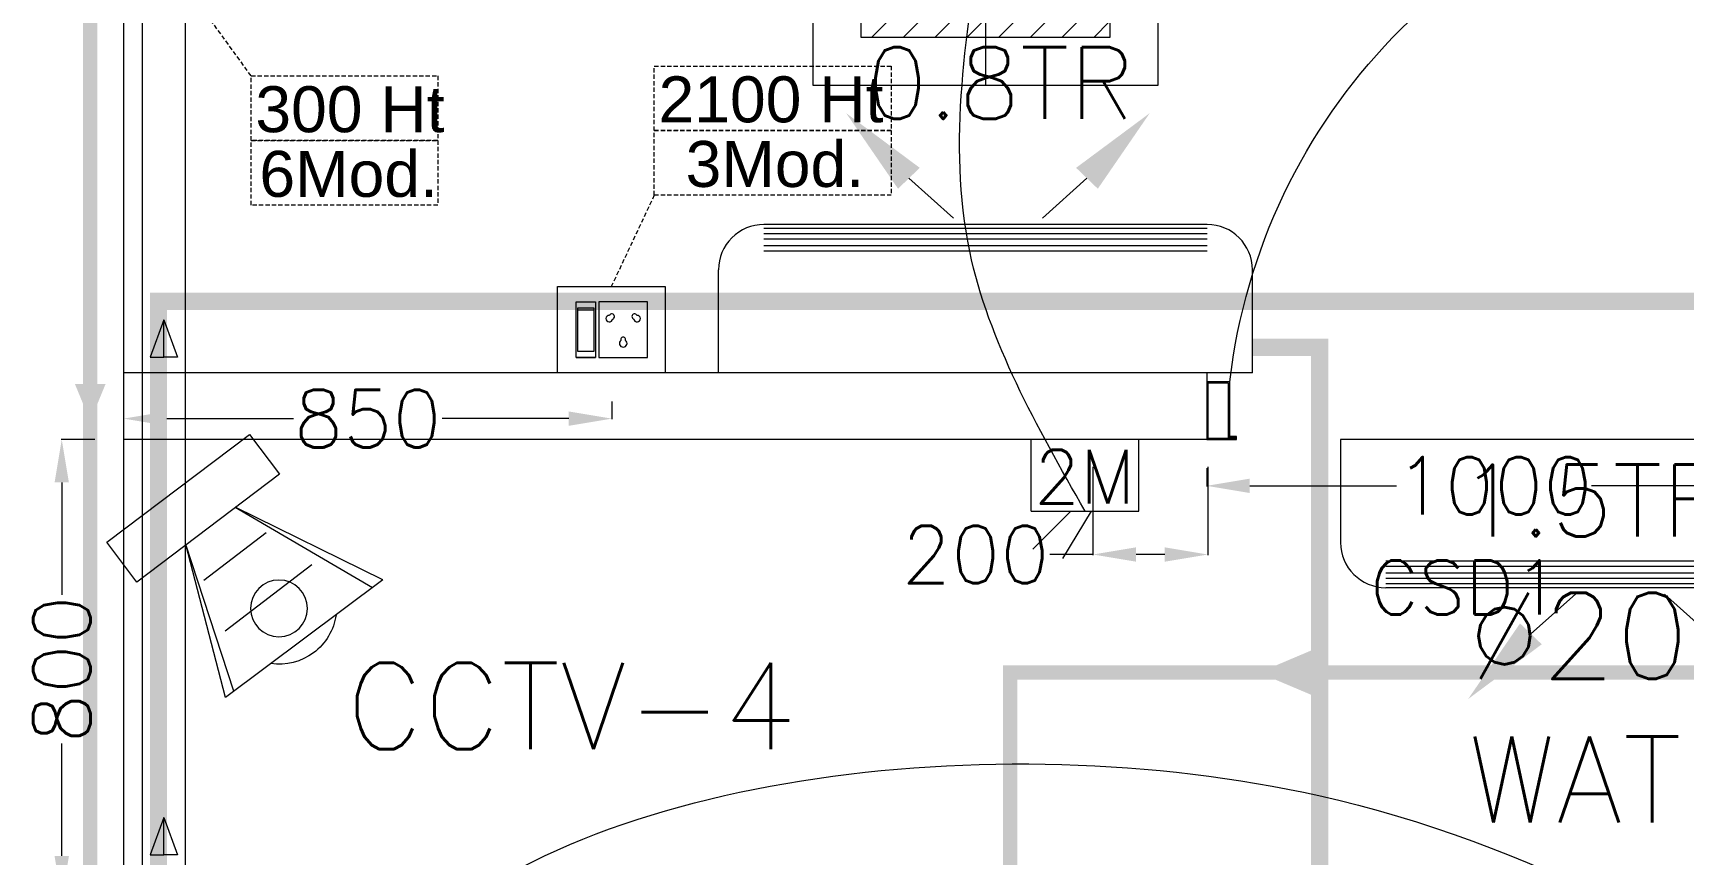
# Model space of a CAD drawing. Extents: x 3505867 to 4040009, y -660366 to -590408.
# Drawn here: x 3514926 to 3517798, y -598963 to -597532 of the extents above; entities that cross this region are included whole.
import ezdxf

# ---------------------------------------------------------------- set-up
doc = ezdxf.new("R2010")
doc.units = 0
doc.header["$LTSCALE"] = 6
doc.header["$MEASUREMENT"] = 0
for name, pattern in [('1', [0]), ('CONTINU', [0]), ('DASHED2', [0.375, 0.25, -0.125])]:
    doc.linetypes.add(name, pattern=pattern)
doc.layers.get('0').update_dxf_attribs({"linetype": 'CONTINUOUS', "lineweight": 0})
doc.layers.get('Defpoints').update_dxf_attribs({"linetype": 'CONTINUOUS', "lineweight": 0})
for name, color, linetype, lineweight in [('1200 Door', 144, 'CONTINUOUS', 0), ('DIM', 7, 'CONTINUOUS', 0), ('ELE 36W EMERGENCY LIGHT', 5, 'CONTINUOUS', 0), ('ELE- DBS', 1, 'CONTINUOUS', 0), ('ELE-2M UPS P.SB', 3, 'CONTINUOUS', 0), ('ELE-36W EMERGENCY  LED LIGHT', 7, 'CONTINUOUS', 0), ('ELE-CABLE TRAY', 31, 'CONTINUOUS', 0), ('ELE. DB', 1, 'CONTINUOUS', 0), ('FA-FIRE TEXT', 7, 'CONTINUOUS', 0), ('HVAC_HI-WALL_1.5TR', 5, 'CONTINUOUS', 0), ('LV.CC CEMARA', 66, 'CONTINUOUS', 0), ('M HVAC HIGH WALL UNIT', 3, 'CONTINUOUS', 0), ('MEP_HVAC_DRAIN_PIPE', 7, 'CONTINUOUS', 0), ('MEP_HVAC_TEXT', 7, 'CONTINUOUS', 0), ('MEP_HVAC_VRF_COPPER_PIPE', 6, 'CONTINUOUS', 0), ('PHE-SP', 1, 'CONTINUOUS', 0), ('phe-text', 1, 'CONTINUOUS', 0), ('PL- WASTE PIPE', 6, 'CONTINUOUS', 0), ('PL-SOFT  WATER SUPPLY PIPE', 162, 'CONTINUOUS', 0), ('PL-SOIL PIPE', 1, 'CONTINUOUS', 0), ('PL-WATER PIPING', 1, 'CONTINUOUS', 0), ('Single Leaf Door', 4, 'CONTINUOUS', 0), ('TEXT', 5, 'CONTINUOUS', 0), ('WALL', 10, 'CONTINUOUS', 0)]:
    doc.layers.add(name, color=color, linetype=linetype, lineweight=lineweight)
for name, color, linetype, lineweight, true_color in [('CFT_LOOPING', 7, '1', 0, 0xd6d600), ('ELE-6A AC SOCKET', 7, 'CONTINUOUS', 0, 0x00ceb6), ('ELE-LIGHTING WIRING', 7, 'CONTINUOUS', 0, 0x63d7b6)]:
    doc.layers.add(name, color=color, linetype=linetype, lineweight=lineweight, true_color=true_color)
doc.layers.add('FA-LOOPING', color=200, linetype='CONTINUOUS')
doc.styles.add('ROMANS', font='romans.shx')
doc.styles.get("Standard").update_dxf_attribs({"font": 'SIMPLEX'})
doc.styles.add('VERDANA', font='verdana.ttf')
doc.dimstyles.new('AEPL1', dxfattribs={"dimtxt": 100, "dimasz": 75, "dimexe": 1.25, "dimexo": 50, "dimtad": 0, "dimdec": 0, "dimtxsty": 'ROMANS', "dimcen": 2.5, "dimclrd": 7, "dimclre": 7, "dimadec": 0, "dimazin": 0, "dimtfac": 1, "dimtdec": 0, "dimtmove": 0, "dimatfit": 3, "dimfxl": 1, "dimlwd": 0, "dimlwe": 0, "dimarcsym": 0})

# ---------------------------------------------------------------- blocks, each defined once
blk = doc.blocks.new('*D609')
at = {"layer": 'Defpoints', "color": 0, "linetype": 'ByBlock', "transparency": 16777216}
for p in [(-26825, 15699.2), (-25825, 15699.2), (-25825, 15618.3)]:
    blk.add_point(p, dxfattribs=at)
at = {"layer": 'DIM', "color": 7, "linetype": 'ByBlock', "lineweight": 0, "transparency": 16777216}
for p, q in [((-26825, 15649.2), (-26825, 15617.1)), ((-25825, 15649.2), (-25825, 15617.1)), ((-26750, 15618.3), (-26494.7, 15618.3)), ((-25900, 15618.3), (-26155.3, 15618.3))]:
    blk.add_line(p, q, dxfattribs=at)
at = {"layer": 'DIM', "color": 7, "linetype": 'ByBlock', "transparency": 16777216}
for points in [[(-26750, 15630.8), (-26750, 15605.8), (-26825, 15618.3)], [(-25900, 15630.8), (-25900, 15605.8), (-25825, 15618.3)]]:
    blk.add_solid(points, dxfattribs=at)
at = {"layer": 'DIM', "color": 0, "linetype": 'ByBlock', "transparency": 16777216, "insert": (-26325, 15618.3), "char_height": 100, "attachment_point": 5, "style": 'ROMANS'}
blk.add_mtext('1000', dxfattribs=at)
blk = doc.blocks.new('1000x2100x100 SD')
at = {"layer": 'Single Leaf Door'}
for points in [[(44.2, 338.9), (49.1, 338.9), (49.1, 635.4), (44.2, 635.4)], [(87.8, 635.4), (82.8, 635.4), (82.8, 338.9), (87.8, 338.9)]]:
    blk.add_hatch(color=6, dxfattribs=at).paths.add_polyline_path(points)
at = {"layer": 'Single Leaf Door', "color": 8}
for p, q in [((44.2, 100), (44.2, 1004.2)), ((44.2, 1004.2), (87.8, 1004.2)), ((66, 635.4), (66, 1004.2)), ((87.8, 1004.2), (87.8, 100)), ((44.2, 948.7), (31.7, 948.7)), ((44.2, 948.7), (44.2, 926.8)), ((29.8, 946.7), (29.8, 928.8)), ((31.7, 926.8), (44.2, 926.8)), ((66, 100), (66, 338.9)), ((0, 100), (0, 0)), ((40.2, 100), (0, 100)), ((2, 98), (2, 2)), ((38.2, 98), (2, 98)), ((38.2, 3), (38.2, 98)), ((40.2, 5), (40.2, 100)), ((87.8, 100), (44.2, 100)), ((959.8, 5), (959.8, 100)), ((959.8, 100), (1000, 100)), ((961.8, 3), (961.8, 98)), ((961.8, 98), (998, 98)), ((998, 98), (998, 2)), ((1000, 100), (1000, 0)), ((0, 0), (40.2, 0)), ((2, 2), (40.2, 2)), ((50.1, 3), (38.2, 3)), ((52.1, 5), (40.2, 5)), ((40.2, 2), (50.1, 2)), ((40.2, 0), (52.1, 0)), ((50.1, 2), (50.1, 3)), ((52.1, 0), (52.1, 5)), ((947.9, 5), (959.8, 5)), ((947.9, 0), (947.9, 5)), ((959.8, 0), (947.9, 0)), ((949.9, 3), (961.8, 3)), ((949.9, 2), (949.9, 3)), ((959.8, 2), (949.9, 2)), ((998, 2), (959.8, 2)), ((1000, 0), (959.8, 0))]:
    blk.add_line(p, q, dxfattribs=at)
at = {"layer": 'Single Leaf Door', "color": 6}
for p, q in [((87.8, 635.4), (44.2, 635.4)), ((44.2, 635.4), (44.2, 338.9)), ((49.1, 338.9), (49.1, 635.4)), ((82.8, 338.9), (82.8, 635.4)), ((87.8, 338.9), (87.8, 635.4)), ((44.2, 338.9), (87.8, 338.9))]:
    blk.add_line(p, q, dxfattribs=at)
at = {"layer": 'Single Leaf Door', "color": 6, "ltscale": 100}
blk.add_line((82.8, 635.4), (82.8, 338.9), dxfattribs=at)
at = {"layer": 'Single Leaf Door', "color": 6}
for points in [[(44.2, 635.4), (44.2, 338.9), (49.1, 338.9), (49.1, 635.4), (44.2, 635.4)], [(87.8, 635.4), (87.8, 338.9), (82.8, 338.9), (82.8, 635.4), (87.8, 635.4)]]:
    blk.add_lwpolyline(points, dxfattribs=at)
at = {"layer": 'Single Leaf Door', "ltscale": 5000}
blk.add_lwpolyline([(44.2, 635.4), (44.2, 338.9), (49.1, 338.9), (49.1, 635.4), (44.2, 635.4)], dxfattribs=at)
at = {"layer": 'Single Leaf Door', "color": 8}
for centre, radius, start, end in [((-69.3, -19.8), 1036, 6.6418, 81.2791), ((31.7, 946.7), 1.98, 90, 180), ((29.8, 937.7), 3.72, 90, 270), ((31.7, 928.8), 1.98, 180, 270)]:
    blk.add_arc(centre, radius, start, end, dxfattribs=at)
blk = doc.blocks.new('EQ2WE')
at = {"layer": 'ELE-6A AC SOCKET', "lineweight": 0}
for p, q in [((-98.7, 169.5), (-215.4, 169.5)), ((-215.4, 169.5), (-215.4, 36.3)), ((-98.7, 36.3), (-98.7, 169.5)), ((-91, 36.3), (-91, 169.5)), ((-91, 169.5), (-44.6, 169.5)), ((-44.6, 169.5), (-91, 169.5)), ((-44.6, 169.5), (-44.6, 36.3)), ((-44.6, 169.5), (-44.6, 36.3)), ((-87.1, 50.8), (-87.1, 155)), ((-87.1, 155), (-48.5, 155)), ((-48.5, 155), (-48.5, 50.8)), ((-48.5, 55.5), (-87.1, 55.5)), ((-48.5, 50.8), (-87.1, 50.8)), ((-215.4, 36.3), (-98.7, 36.3)), ((-44.6, 36.3), (-91, 36.3))]:
    blk.add_line(p, q, dxfattribs=at)
blk.add_lwpolyline([(0, 0), (-257.3, 0), (-257.3, 205.9), (0, 205.9)], close=True, dxfattribs=at)
for centre, radius, start, end in [((-157.1, 135.8), 9.08, 307.1584, 232.8416), ((-157.1, 126.7), 5.79, 161.4031, 18.5969), ((-190.3, 76.9), 7.83, 5.2689, 272.51), ((-123.8, 76.9), 7.83, 267.49, 174.7311), ((-184.2, 71.6), 6.31, 202.6838, 75.0951), ((-130, 71.6), 6.31, 104.9049, 337.3162)]:
    blk.add_arc(centre, radius, start, end, dxfattribs=at)
blk = doc.blocks.new('*D449')
at = {"layer": 'Defpoints', "color": 0, "linetype": 'ByBlock', "transparency": 16777216}
for p in [(5095, 15580), (5944.8, 15580), (5095, 15500.1)]:
    blk.add_point(p, dxfattribs=at)
at = {"layer": 'ELE-CABLE TRAY', "color": 7, "linetype": 'ByBlock', "lineweight": 0, "transparency": 16777216}
for p, q in [((5095, 15530), (5095, 15498.9)), ((5944.8, 15530), (5944.8, 15498.9)), ((5170, 15500.1), (5390.7, 15500.1)), ((5869.8, 15500.1), (5649.1, 15500.1))]:
    blk.add_line(p, q, dxfattribs=at)
at = {"layer": 'ELE-CABLE TRAY', "color": 7, "linetype": 'ByBlock', "transparency": 16777216}
for points in [[(5170, 15512.6), (5170, 15487.6), (5095, 15500.1)], [(5869.8, 15487.6), (5869.8, 15512.6), (5944.8, 15500.1)]]:
    blk.add_solid(points, dxfattribs=at)
at = {"layer": 'ELE-CABLE TRAY', "color": 0, "linetype": 'ByBlock', "transparency": 16777216, "insert": (5519.9, 15500.1), "char_height": 100, "attachment_point": 5, "style": 'ROMANS'}
blk.add_mtext('850', dxfattribs=at)
blk = doc.blocks.new('A$C0B1B3CFA')
at = {"layer": 'PHE-SP'}
h = blk.add_hatch(color=7, dxfattribs=at)
h.dxf.hatch_style = 1
h.paths.add_polyline_path([(-0.0495, 0.0226), (-0.0495, 0), (0.0124, 0)])
at = {"layer": 'PHE-SP', "color": 7}
for points in [[(-0.0495, 0), (0.0124, 0), (-0.0495, 0.0226), (-0.0495, 0)], [(-0.0495, 0), (0.0124, 0), (-0.0495, -0.0226), (-0.0495, 0)]]:
    blk.add_lwpolyline(points, dxfattribs=at)
blk = doc.blocks.new('Z$W@#3BD47561')
at = {"layer": 'PHE-SP', "xscale": 49.00933755098914, "yscale": 49.00933755098914, "zscale": 49.00933755098914, "rotation": 270}
blk.add_blockref('A$C0B1B3CFA', (0, 0), dxfattribs=at)
blk = doc.blocks.new('Z$W@#4AA511D8')
at = {"layer": 'phe-text', "linetype": 'ByBlock', "lineweight": -2, "ltscale": 0.5, "xscale": 0.0244727334018079, "yscale": 0.0244727334018079, "zscale": 0.0244727334018079, "rotation": 270}
blk.add_blockref('Z$W@#3BD47561', (0.0148, 0), dxfattribs=at)
blk = doc.blocks.new('ETWER')
at = {"layer": 'PL- WASTE PIPE', "linetype": 'ByBlock', "lineweight": 0, "ltscale": 5}
for p, q in [((5127.7, 11893.8), (5127.7, 16523.3)), ((5202.7, 11893.8), (5202.7, 16523.3))]:
    blk.add_line(p, q, dxfattribs=at)
at = {"layer": 'PL-SOFT  WATER SUPPLY PIPE', "color": 3, "const_width": 25}
blk.add_lwpolyline([(8160.3, 17235), (5652.1, 17235), (5652.1, 17136.1), (5036.9, 17136.1), (5036.9, 11234.7), (5659.5, 11234.7), (5659.5, 11165.1), (6444, 11165.1)], dxfattribs=at)
at = {"layer": 'PL-WATER PIPING', "color": 61}
blk.add_lwpolyline([(5036.9, 15560.3, 53.3, 0, 0), (5036.9, 15495.5, 0, 0, 0)], format="xyseb", dxfattribs=at)
at = {"layer": 'PL-SOIL PIPE', "color": 1, "linetype": 'Continuous', "xscale": 876.8658294741393, "yscale": 876.8658294741393, "zscale": 876.8658294741393, "rotation": 270.129995499921}
for p in [(5165, 15671.9), (5165, 14806)]:
    blk.add_blockref('Z$W@#4AA511D8', p, dxfattribs=at)
at = {"layer": 'PL-SOFT  WATER SUPPLY PIPE', "color": 5, "insert": (7433.9, 15197.2), "char_height": 150, "width": 1899.144, "attachment_point": 1}
blk.add_mtext('%%c20MM RAW WATER PIPE', dxfattribs=at)
blk = doc.blocks.new('ELE.EMERGENCY 40W LED LIGHT')
at = {"layer": 'ELE-36W EMERGENCY  LED LIGHT'}
h = blk.add_hatch(dxfattribs=at)
h.set_pattern_fill('ANSI31', color=5, scale=300, style=0)
h.paths.add_polyline_path([(-207.7, -207.7), (-207.7, 207.7), (207.7, 207.7), (207.7, -207.7)])
for p, q in [((0, 288), (0, -288)), ((-288, 0), (288, 0))]:
    blk.add_line(p, q, dxfattribs=at)
for points in [[(-288, -288), (-288, 288), (288, 288), (288, -288)], [(-207.7, -207.7), (-207.7, 207.7), (207.7, 207.7), (207.7, -207.7)]]:
    blk.add_lwpolyline(points, close=True, dxfattribs=at)
blk = doc.blocks.new('2M UPS SB')
at = {"layer": 'ELE-2M UPS P.SB', "color": 3}
for p, q in [((-133.8, 160), (-69.3, 265.2)), ((-88.2, 160), (-3.4, 244.9)), ((-240, 160), (-240, 0)), ((0, 160), (-240, 160)), ((0, 160), (0, 0))]:
    blk.add_line(p, q, dxfattribs=at)
blk.add_text('2M', height=120, rotation=180, dxfattribs=at).set_placement((-6, 143))
blk = doc.blocks.new('*D529')
at = {"layer": 'Defpoints', "color": 0, "linetype": 'ByBlock', "transparency": 16777216}
for p in [(-20763, 15701.2), (-20563, 15701.2), (-20763, 15498.8)]:
    blk.add_point(p, dxfattribs=at)
at = {"layer": 'ELE-CABLE TRAY', "color": 7, "linetype": 'ByBlock', "lineweight": 0, "transparency": 16777216}
for p, q in [((-20763, 15651.2), (-20763, 15497.6)), ((-20563, 15651.2), (-20563, 15497.6)), ((-20763, 15498.8), (-20838, 15498.8)), ((-20638, 15498.8), (-20688, 15498.8))]:
    blk.add_line(p, q, dxfattribs=at)
at = {"layer": 'ELE-CABLE TRAY', "color": 7, "linetype": 'ByBlock', "transparency": 16777216}
for points in [[(-20688, 15511.3), (-20688, 15486.3), (-20763, 15498.8)], [(-20638, 15486.3), (-20638, 15511.3), (-20563, 15498.8)]]:
    blk.add_solid(points, dxfattribs=at)
at = {"layer": 'ELE-CABLE TRAY', "color": 0, "linetype": 'ByBlock', "transparency": 16777216, "insert": (-20967.2, 15498.8), "char_height": 100, "attachment_point": 5, "style": 'ROMANS'}
blk.add_mtext('200', dxfattribs=at)
blk = doc.blocks.new('CC CEMARA')
at = {"layer": 'LV.CC CEMARA', "linetype": 'ByBlock'}
for p, q in [((239.6, -66.6), (64.7, -12.2)), ((232.1, -75.7), (64.7, -12.2)), ((46.7, -104.5), (105.3, -34.9)), ((94.5, -242.4), (18.6, -67.1)), ((18.6, -67.1), (104.2, -230.6)), ((81.3, -159.1), (162.8, -62.4)), ((94.5, -242.4), (239.6, -66.6))]:
    blk.add_line(p, q, dxfattribs=at)
blk.add_lwpolyline([(110.8, 42.8), (66.4, 79.7), (-66.4, -79.7), (-22, -116.7)], close=True, dxfattribs=at)
blk.add_circle((133.5, -123.5), 32.9, dxfattribs=at)
blk.add_arc((131.6, -123.6), 66.7, 275.3702, 5.5412, dxfattribs=at)
blk = doc.blocks.new('*D316')
at = {"layer": 'Defpoints', "color": 0, "linetype": 'ByBlock', "transparency": 16777216}
for p in [(-22557.7, 15699.2), (-22450, 15699.2), (-22450, 14899.1)]:
    blk.add_point(p, dxfattribs=at)
at = {"layer": 'ELE-CABLE TRAY', "color": 7, "linetype": 'ByBlock', "lineweight": 0, "transparency": 16777216}
for p, q in [((-22500, 15699.2), (-22558.9, 15699.2)), ((-22557.7, 15624.2), (-22557.7, 15428.4)), ((-22557.7, 14974.1), (-22557.7, 15170)), ((-22500, 14899.1), (-22558.9, 14899.1))]:
    blk.add_line(p, q, dxfattribs=at)
at = {"layer": 'ELE-CABLE TRAY', "color": 7, "linetype": 'ByBlock', "transparency": 16777216}
for points in [[(-22545.2, 15624.2), (-22570.2, 15624.2), (-22557.7, 15699.2)], [(-22570.2, 14974.1), (-22545.2, 14974.1), (-22557.7, 14899.1)]]:
    blk.add_solid(points, dxfattribs=at)
at = {"layer": 'ELE-CABLE TRAY', "color": 0, "linetype": 'ByBlock', "transparency": 16777216, "insert": (-22557.7, 15299.2), "char_height": 100, "attachment_point": 5, "rotation": 90, "style": 'ROMANS'}
blk.add_mtext('800', dxfattribs=at)
blk = doc.blocks.new('DSFREWR')
at = {"layer": 'FA-LOOPING', "linetype": 'ByBlock', "const_width": 25}
blk.add_lwpolyline([(-13398.3, 16264.7), (-15987, 16264.7), (-15987, 15293.2), (-20907, 15293.2), (-20907, 13574.2), (-17185, 13574.2), (-17185, 11719.1), (-8068.5, 11719.1)], dxfattribs=at)
at = {"layer": 'FA-LOOPING', "color": 200, "linetype": 'CONTINU'}
blk.add_lwpolyline([(-20379.3, 15293.2, 80.4, 0, 0), (-20474.2, 15293.2, 0, 0, 0)], format="xyseb", dxfattribs=at)
blk = doc.blocks.new('HI WALL SPLIT AC UNIT 1.5TR')
at = {"layer": 'HVAC_HI-WALL_1.5TR', "color": 7, "lineweight": 5}
for p, q in [((1295285.1, -129882.4), (1295362.7, -129951.6)), ((1295595, -129882.4), (1295517.4, -129951.6))]:
    blk.add_line(p, q, dxfattribs=at)
at = {"layer": 'HVAC_HI-WALL_1.5TR', "color": 5, "lineweight": 5}
for p, q in [((1295076, -129962.8), (1295847.5, -129962.8)), ((1294997.2, -130220.8), (1294997.2, -130041.6)), ((1295926.2, -130220.8), (1295926.2, -130041.6)), ((1294997.2, -130220.8), (1295926.2, -130220.8))]:
    blk.add_line(p, q, dxfattribs=at)
at = {"layer": 'HVAC_HI-WALL_1.5TR', "color": 8, "lineweight": 5}
for p, q in [((1295076, -129969.7), (1295847.5, -129969.7)), ((1295076, -129979), (1295847.5, -129979)), ((1295076, -129988.2), (1295847.5, -129988.2)), ((1295076, -129999.8), (1295847.5, -129999.8)), ((1295076, -130009), (1295847.5, -130009))]:
    blk.add_line(p, q, dxfattribs=at)
at = {"layer": 'HVAC_HI-WALL_1.5TR', "color": 5, "lineweight": 5}
for centre, start, end in [((1295076, -130041.6), 90, 180), ((1295847.5, -130041.6), 0, 90)]:
    blk.add_arc(centre, 78.8, start, end, dxfattribs=at)
at = {"layer": 'HVAC_HI-WALL_1.5TR', "color": 7, "lineweight": 5}
for points in [[(1295304, -129864.2), (1295266.2, -129900.6), (1295175.9, -129769)], [(1295576.1, -129864.2), (1295613.9, -129900.6), (1295704.2, -129769)]]:
    blk.add_solid(points, dxfattribs=at)
blk = doc.blocks.new('HI WALL SPLIT AC UNIT')
at = {"layer": 'M HVAC HIGH WALL UNIT', "lineweight": 5}
for p, q in [((955021.3, -147903.8), (955950.3, -147903.8)), ((955021.3, -147903.8), (955021.3, -148083)), ((955950.3, -147903.8), (955950.3, -148083)), ((955100.1, -148161.8), (955871.6, -148161.8))]:
    blk.add_line(p, q, dxfattribs=at)
at = {"layer": 'M HVAC HIGH WALL UNIT', "color": 8, "lineweight": 5}
for p, q in [((955100.1, -148115.6), (955871.6, -148115.6)), ((955100.1, -148124.8), (955871.6, -148124.8)), ((955100.1, -148136.4), (955871.6, -148136.4)), ((955100.1, -148145.6), (955871.6, -148145.6)), ((955100.1, -148154.9), (955871.6, -148154.9))]:
    blk.add_line(p, q, dxfattribs=at)
at = {"layer": 'M HVAC HIGH WALL UNIT', "color": 7, "lineweight": 5}
for p, q in [((955309.2, -148242.2), (955386.8, -148173)), ((955619.1, -148242.2), (955541.5, -148173))]:
    blk.add_line(p, q, dxfattribs=at)
at = {"layer": 'M HVAC HIGH WALL UNIT', "lineweight": 5}
for centre, start, end in [((955100.1, -148083), 180, 270), ((955871.6, -148083), 270, 0)]:
    blk.add_arc(centre, 78.8, start, end, dxfattribs=at)
at = {"layer": 'M HVAC HIGH WALL UNIT', "color": 7, "lineweight": 5}
for points in [[(955328.1, -148260.4), (955290.3, -148224), (955199.9, -148355.6)], [(955600.2, -148260.4), (955638, -148224), (955728.3, -148355.6)]]:
    blk.add_solid(points, dxfattribs=at)
blk = doc.blocks.new('CIVIL IVF')
at = {"layer": 'WALL', "color": 8, "linetype": 'ByBlock'}
for p, q in [((-28710, 17415.2), (-28710, 11450.2)), ((-28710, 17415.2), (-28710, 11450.2)), ((-26825, 15815.2), (-28710, 15815.2)), ((-26825, 15699.2), (-28710, 15699.2))]:
    blk.add_line(p, q, dxfattribs=at)
at = {"layer": 'WALL', "color": 8, "lineweight": 0}
blk.add_line((-26825, 15815.2), (-26825, 15699.2), dxfattribs=at)
at = {"layer": 'Single Leaf Door', "color": 8, "xscale": -1}
blk.add_blockref('1000x2100x100 SD', (-25825, 15699.2), dxfattribs=at)
at = {"layer": '1200 Door', "color": 8, "linetype": 'ByBlock', "style": 'ROMANS'}
blk.add_text('CSD1', height=94.18, dxfattribs=at).set_placement((-26540.5, 15394.3, -35804.4))
at = {"layer": 'DIM', "color": 8, "linetype": 'ByBlock'}
dim = blk.add_linear_dim(base=(-25825, 15618.3), p1=(-26825, 15699.2), p2=(-25825, 15699.2), dimstyle='AEPL1', dxfattribs=at)
dim.commit()
dim.dimension.update_dxf_attribs({"geometry": '*D609', "text_midpoint": (-26325, 15618.3)})
blk = doc.blocks.new('SFDS')
at = {"layer": 'CFT_LOOPING', "color": 7, "linetype": 'DASHED2', "ltscale": 5}
for p, q in [((5316.9, 16096.7), (5245, 16195.8)), ((6018.5, 15888.8), (5943.8, 15730))]:
    blk.add_line(p, q, dxfattribs=at)
for points in [[(6018.5, 16113.8), (6431.1, 16113.8), (6431.1, 16001.3), (6018.5, 16001.3)], [(5316.9, 16096.7), (5641.7, 16096.7), (5641.7, 15984.2), (5316.9, 15984.2)], [(6018.5, 16001.3), (6431.1, 16001.3), (6431.1, 15888.8), (6018.5, 15888.8)], [(5316.9, 15984.2), (5641.7, 15984.2), (5641.7, 15871.7), (5316.9, 15871.7)]]:
    blk.add_lwpolyline(points, close=True, dxfattribs=at)
at = {"layer": 'ELE-6A AC SOCKET', "color": 254, "linetype": 'ByBlock', "xscale": 0.7286145446852714, "yscale": 0.7286145446852714, "zscale": 0.7286145446852714, "rotation": 180}
blk.add_blockref('EQ2WE', (5850, 15730), dxfattribs=at)
at = {"layer": 'TEXT', "color": 7, "char_height": 80, "attachment_point": 1}
for s, insert, width in [('\\A1;{\\fArial|b0|i0|c0|p34;2100 Ht}', (6026, 16095.8), 8957.987), ('\\A1;{\\fArial|b0|i0|c0|p34;300 Ht\\P}', (5324.3, 16078.6), 8957.987), ('\\A1;{\\fArial|b0|i0|c0|p34;6Mod.\\P}', (5331.3, 15966.1), 352.575), ('\\A1;{\\fArial|b0|i0|c0|p34;3Mod.}', (6073.1, 15983.3), 352.575)]:
    blk.add_mtext(s, dxfattribs=dict(at, insert=insert, width=width))
at = {"layer": 'ELE-CABLE TRAY', "color": 0, "linetype": 'ByBlock'}
dim = blk.add_linear_dim(base=(5095, 15500.1), p1=(5944.8, 15580), p2=(5095, 15580), dimstyle='AEPL1', dxfattribs=at)
dim.commit()
dim.dimension.update_dxf_attribs({"geometry": '*D449', "text_midpoint": (5519.9, 15500.1)})
blk = doc.blocks.new('WETRWER')
at = {"layer": 'ELE-LIGHTING WIRING', "color": 254, "linetype": 'ByBlock'}
blk.add_spline([(-20776.6, 15574.2), (-20977.4, 16026.6), (-20950, 16615.2)], degree=3, dxfattribs=at)
at = {"layer": 'ELE-LIGHTING WIRING', "linetype": 'ByBlock'}
blk.add_spline([(-21428.3, 12512, 0), (-21969.1, 14800.6), (-20370.1, 15079.2), (-19394, 14636.5, 0)], degree=3, dxfattribs=at)
at = {"layer": 'ELE 36W EMERGENCY LIGHT', "xscale": 1.041666666677768, "yscale": 1.041666666677768, "zscale": 1.041666666677768}
blk.add_blockref('ELE.EMERGENCY 40W LED LIGHT', (-20950, 16615.2), dxfattribs=at)
at = {"layer": 'ELE-2M UPS P.SB', "color": 6, "xscale": 0.7812500000005363, "yscale": 0.7812500000005363, "zscale": 0.7812500000005363, "rotation": 179.9999999999999}
blk.add_blockref('2M UPS SB', (-20870.4, 15699.2), dxfattribs=at)
at = {"layer": 'ELE-CABLE TRAY', "color": 0, "linetype": 'ByBlock'}
dim = blk.add_linear_dim(base=(-20763, 15498.8), p1=(-20563, 15701.2), p2=(-20763, 15701.2), dimstyle='AEPL1', dxfattribs=at)
dim.commit()
dim.dimension.update_dxf_attribs({"geometry": '*D529', "text_midpoint": (-20967.2, 15498.8)})
blk = doc.blocks.new('WETREW')
at = {"layer": 'LV.CC CEMARA', "xscale": -1.500000000000001, "yscale": 1.5, "zscale": 1.5, "rotation": 87.26239588884256}
blk.add_blockref('CC CEMARA', (-22355.1, 15613.9), dxfattribs=at)
at = {"layer": 'FA-FIRE TEXT', "color": 200, "linetype": 'CONTINU', "insert": (-22063.1, 15310.1), "char_height": 150, "width": 349.838, "attachment_point": 1, "style": 'ROMANS'}
blk.add_mtext('{\\C256;CCTV-4\\P}', dxfattribs=at)
at = {"layer": 'ELE-CABLE TRAY', "color": 0, "linetype": 'ByBlock'}
dim = blk.add_linear_dim(base=(-22557.7, 15699.2), p1=(-22450, 14899.1), p2=(-22450, 15699.2), angle=90, dimstyle='AEPL1', dxfattribs=at)
dim.commit()
dim.dimension.update_dxf_attribs({"geometry": '*D316', "text_midpoint": (-22557.7, 15299.2)})

msp = doc.modelspace()

# ---------------------------------------------------------------- linework, layer by layer
at = {"layer": 'MEP_HVAC_DRAIN_PIPE', "linetype": 'ByBlock', "const_width": 30}
msp.add_lwpolyline([(3515144.7, -599899.2), (3515144.7, -597999), (3518231.8, -597999)], dxfattribs=at)
at = {"layer": 'MEP_HVAC_VRF_COPPER_PIPE', "color": 6, "linetype": 'ByBlock', "const_width": 30, "elevation": 0}
msp.add_lwpolyline([(3517603, -599490.7), (3517165.6, -599490.7), (3517165.6, -598078.9), (3517048.5, -598078.9)], dxfattribs=at)

# ---------------------------------------------------------------- block references
at = {"linetype": 'ByBlock'}
msp.add_blockref('CIVIL IVF', (3543794, -613938.4), dxfattribs=at)
at = {"layer": 'ELE- DBS', "color": 0, "linetype": 'ByBlock'}
msp.add_blockref('SFDS', (3509989, -613703.2), dxfattribs=at)
at = {"layer": 'ELE. DB', "color": 0, "linetype": 'ByBlock'}
msp.add_blockref('WETRWER', (3537534, -613938.4), dxfattribs=at)
at = {"layer": 'FA-LOOPING', "color": 0, "linetype": 'ByBlock'}
msp.add_blockref('DSFREWR', (3537534, -613938.4), dxfattribs=at)
at = {"layer": 'HVAC_HI-WALL_1.5TR', "rotation": 180}
msp.add_blockref('HI WALL SPLIT AC UNIT 1.5TR', (4813128.2, -728460.1), dxfattribs=at)
at = {"layer": 'LV.CC CEMARA', "color": 0, "linetype": 'ByBlock'}
msp.add_blockref('WETREW', (3537534, -613938.4), dxfattribs=at)
at = {"layer": 'M HVAC HIGH WALL UNIT', "color": 1, "rotation": 180}
msp.add_blockref('HI WALL SPLIT AC UNIT', (4472069.8, -746027), dxfattribs=at)
at = {"layer": 'PHE-SP', "color": 0, "linetype": 'ByBlock'}
msp.add_blockref('ETWER', (3509989, -613703.2), dxfattribs=at)

# ---------------------------------------------------------------- texts
at = {"layer": 'MEP_HVAC_TEXT', "color": 0, "char_height": 125, "attachment_point": 3, "rotation": 359.9931, "style": 'VERDANA'}
for s, insert in [('{\\Fromans|c0;\\C256;0.8TR}', (3516842.5, -597556.5)), ('{\\Fromans|c0;\\C256;1.5TR}', (3517874.1, -598283.1))]:
    msp.add_mtext_dynamic_manual_height_columns(s, width=1718.699, gutter_width=750, heights=[0], dxfattribs=dict(at, insert=insert))

doc.saveas('drawing.dxf')
